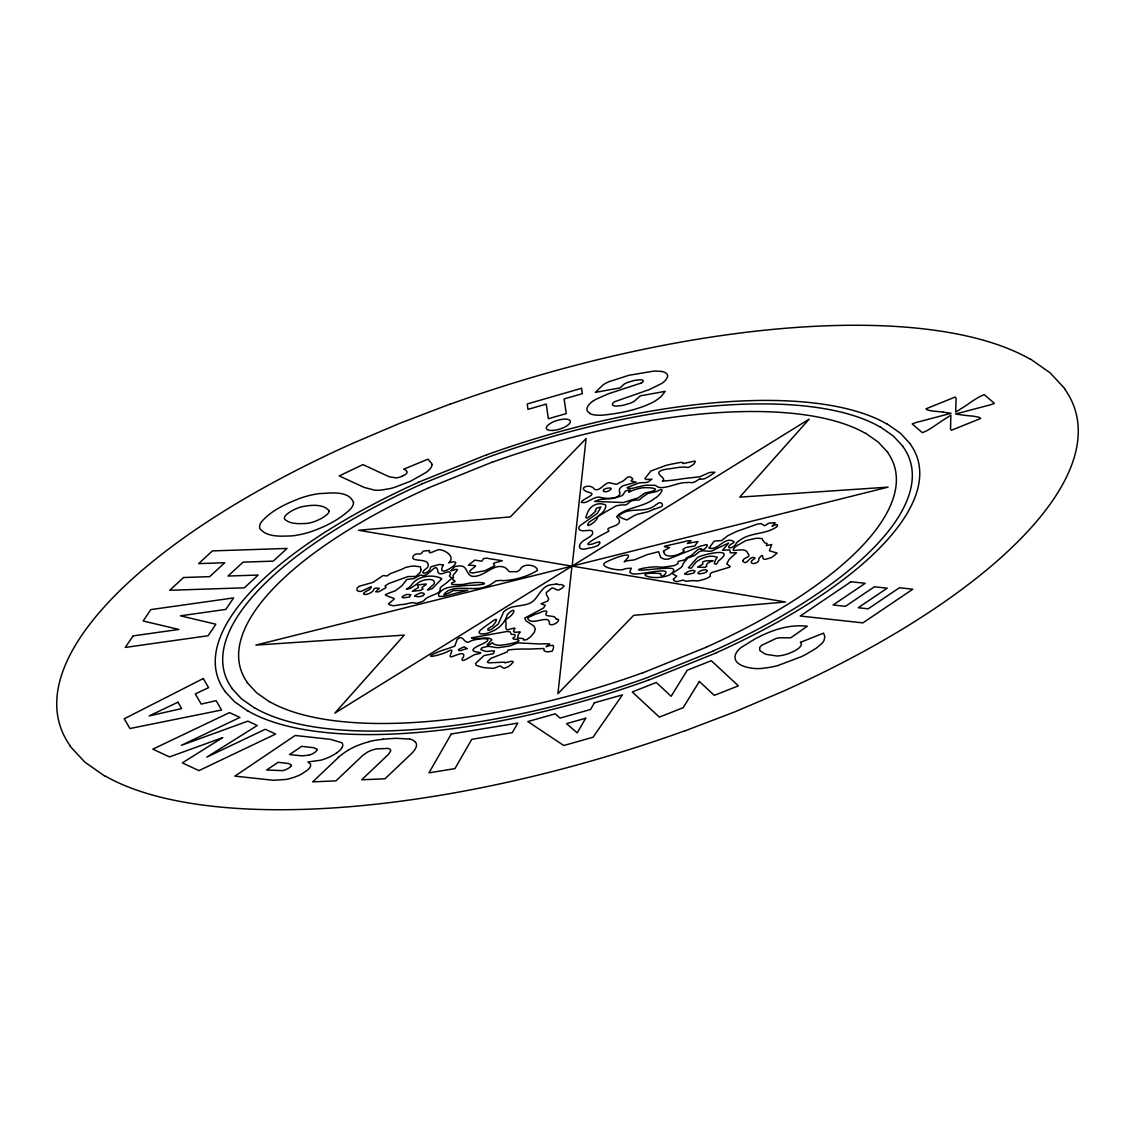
<?xml version="1.0" encoding="UTF-8"?>
<svg xmlns="http://www.w3.org/2000/svg" width="1135" height="1135" viewBox="0 0 1135 1135"><rect width="100%" height="100%" fill="white"/><g stroke="black" fill="none" stroke-linecap="round" stroke-linejoin="round"><path stroke-width="1.5" d="M571.955 566.181L557.909 693.726L633.642 615.354L785.477 601.976L572.139 566.11L586.1 438.521L510.367 516.893L358.532 530.272L571.884 566.138L255.886 645.106L404.273 635.103L334.797 713.163L809.212 419.085L739.736 497.13L888.123 487.128L572.139 566.11M625.03 560.803L624.179 561.868L625.74 561.215A4.583 1.66 -17.3 0 1 626.832 560.846L634.465 559.853L642.594 556.49A39.427 14.258 -17.3 0 1 647.688 554.504L658.655 551.695L660.683 557.54L664.301 559.144L668.189 559.2L701.473 545.779A16.557 5.987 -17.3 0 0 703.728 545.367C711.801 541.892 703.899 551.88 701.387 549.439A10.414 3.76 -17.3 0 1 701.543 548.744L699.188 549.056A8.129 2.937 -17.3 0 0 697.855 549.61L694.223 552.816A23.807 8.612 -17.3 0 1 692.478 554.589L691.527 555.327A7.562 2.738 -17.3 0 1 690.094 556.178L687.115 557.611A3.788 1.376 -17.3 0 0 686.164 558.292C684.873 561.782 676.261 559.626 677.992 563.371A2.54 0.922 -17.3 0 1 677.723 563.854L674.445 565.556L665.323 566.904A59.176 21.395 -17.3 0 1 660.556 567.202C649.844 565.287 620.916 572.735 653.59 569.146A146.897 53.118 -17.3 0 1 660.868 568.621C664.443 568.38 679.014 566.464 671.906 573.104A19.621 7.094 -17.3 0 1 669.068 575.175C651.263 582.184 629.698 571.146 660.726 573.572A11.109 4.015 -17.3 0 0 660.499 574.282L661.733 576.027A1.972 0.709 -17.3 0 0 663.28 575.814C677.027 564.464 635.018 577.048 631.358 573.232A11.123 4.029 -17.3 0 1 629.812 571.856L631.301 568.209L626.775 568.479A17.266 6.243 -17.3 0 0 624.222 569.046C620.987 571.643 598.571 567.386 604.912 562.747C608.814 560.165 635.132 549.468 627.002 558.732A95.524 34.547 -17.3 0 1 625.924 559.867M338.514 757.343L312.692 781.859L335.96 780.866L362.845 755.357L367.556 752.079A13.067 4.724 -17.3 0 1 376.196 748.93L388.156 748.419A12.854 4.653 -17.3 0 1 390.738 750.774L388.581 754.264L361.71 779.788L384.964 778.794L410.785 754.278A45.783 16.557 -17.3 0 0 415.977 747.483A33.468 12.102 -17.3 0 0 415.169 741.808M457.164 639.388L454.851 646.113L447.105 648.894A67.419 24.388 -17.3 0 0 442.99 650.128C416.659 660.002 438.635 656.356 448.85 650.965C456.454 646.794 446.098 659.151 452.397 656.512A23.551 8.512 -17.3 0 1 454.482 655.746C456.994 654.938 465.393 651.036 463.605 656.555A22.189 8.03 -17.3 0 1 462.47 658.215C459.618 665.124 473.295 653.959 476.487 654.214C492.065 650.837 458.54 654.554 480.985 644.567A12.599 4.554 -17.3 0 1 483.141 643.616C497.655 636.139 474.898 638.806 470.543 641.133C464.201 645.9 463.591 633.812 457.93 638.92M654.469 508.863L649.731 511.091A7.349 2.653 -17.3 0 1 647.333 511.942L637.615 514.198A14.003 5.065 -17.3 0 0 634.862 515.276L633.642 515.872A5.491 1.986 -17.3 0 0 632.493 516.624L626.889 520L623.541 518.78A51.529 18.628 -17.3 0 0 621.313 517.815L619.1 516.51L619.483 514.992A2.611 0.951 -17.3 0 1 620.207 514.538C630.947 506.636 645.049 513.644 655.42 505.132A13.464 4.866 -17.3 0 1 657.066 504.139C661.038 499.797 665.635 506.323 659.378 507.444A7.718 2.795 -17.3 0 1 654.98 508.778L654.611 508.835M641.374 382.977L608.488 393.746L595.719 399.421A21.707 7.846 -17.3 0 0 592.654 401.407M547.992 645.389L549.695 643.9L542.686 643.8A19.167 6.938 -17.3 0 1 540.189 643.985L517.759 642.864L510.991 645.517A9.123 3.306 -17.3 0 1 508.835 646.141L498.932 647.631A40.789 14.755 -17.3 0 1 495.825 647.546L489.667 646.453A7.25 2.625 -17.3 0 0 487.255 646.51L484.631 647.035A9.335 3.377 -17.3 0 0 481.524 648.071L480.857 649.589L485.567 651.334A18.515 6.696 -17.3 0 0 487.099 651.433L491.512 650.979A4.611 1.66 -17.3 0 1 493.2 650.852L493.583 650.88A4.242 1.532 -17.3 0 1 494.477 651.164L493.271 653.717L484.021 655.548L475.551 663.493L476.26 665.394L481.921 667.196A78.712 28.46 -17.3 0 0 485.425 667.806L493.271 668.316L496.875 667.266A2.327 0.837 -17.3 0 0 497.201 666.869L497.414 666.77A5.207 1.887 -17.3 0 1 498.293 666.472C501.854 664.599 502.408 670.147 506.21 667.494A8.427 3.05 -17.3 0 0 507.771 666.954L509.998 665.408A68.284 24.686 -17.3 0 0 511.686 663.791L513.361 661.833L512.197 661.35A6.399 2.313 -17.3 0 0 510.651 661.393L504.905 662.883L504.635 662.145L488.646 662.854L487.27 661.989L490.987 658.328L507.09 652.001L508.125 649.972L513.815 649.376A90.573 32.759 -17.3 0 1 528.172 649.106L543.92 648.496L544.062 650.695L546.247 651.632A13.592 4.909 -17.3 0 0 548.29 651.788L552.163 651.22L553.142 649.106A108.79 39.342 -17.3 0 0 553.568 647.432L553.256 645.531A7.278 2.639 -17.3 0 0 552.561 645.318L548.957 645.758A5.774 2.086 -17.3 0 0 547.794 646.269L546.091 646.68L547.368 645.702M402.358 476.132L399.946 477.083A7.037 2.54 -17.3 0 1 396.299 477.892L389.191 476.771L362.973 464.598L339.237 475.905L364.108 487.412L374.536 490.136A24.459 8.839 -17.3 0 0 381.417 490.05L390.099 488.575A28.701 10.385 -17.3 0 0 393.746 487.653L410.657 481.169L426.349 472.288A27.141 9.818 -17.3 0 0 432.009 464.811M418.602 482.176L486.674 454.738M421.738 483.978L488.376 457.121A358.461 129.631 -17.3 0 1 879.98 426.902M428.477 487.851L492.037 462.215M706.523 647.149L642.963 672.785M713.262 651.022L646.624 677.879A358.461 129.631 -17.3 0 1 255.02 708.098M716.398 652.824L648.326 680.262M800.53 642.311L823.57 633.117L824.875 636.721L823.982 640.523A32.787 11.861 -17.3 0 1 822.166 643.162L816.306 648.184L806.857 653.873A78.67 28.446 -17.3 0 1 801.253 656.725L777.73 665.607A36.675 13.265 -17.3 0 1 769.686 667.337A36.178 13.081 -17.3 0 1 763.926 668.089C754.137 670.246 726.783 665.99 737.395 651.093A31.51 11.393 -17.3 0 1 741.07 647.546L755.115 638.849A93.723 33.894 -17.3 0 1 759.301 636.721C774.013 629.357 790.627 624.179 807.24 626.25L790.769 637.813L779.362 637.813A12.372 4.469 -17.3 0 0 775.758 638.579L761.798 645.29A14.386 5.207 -17.3 0 0 759.698 647.617L759.812 650.554L764.125 653.448A85.849 31.042 -17.3 0 0 766.607 654.441L777.135 656.016A19.55 7.065 -17.3 0 0 779.858 655.746L782.838 655.235A15.45 5.59 -17.3 0 0 787.775 653.859L791.691 652.299A17.351 6.271 -17.3 0 0 799.125 647.886A16.5 5.973 -17.3 0 0 801.31 644.581L801.338 644.467A24.544 8.867 -17.3 0 0 800.445 642.339M450.311 404.017L400.102 423.171L351.623 443.813A530.882 191.985 -17.3 0 0 70.498 746.248M684.689 730.983L734.898 711.829L783.377 691.187A530.882 191.985 -17.3 0 0 1064.502 388.752M308.578 755.215L301.839 755.839L289.553 754.576L301.754 746.333L313.856 747.738L316.977 749.327M452.156 577.828C449.474 580.496 446.466 583.163 441.302 586.696A51.642 18.671 -17.3 0 0 440.11 588.143C441.558 595.081 427.654 594.669 423.695 600.869A17.805 6.441 -17.3 0 1 421.369 601.89L416.431 603.38L412.658 602.6A2.27 0.823 -17.3 0 0 411.636 602.742L403.492 604.515A21.537 7.789 -17.3 0 1 401.889 604.444L393.618 605.778L389.929 604.983A19.465 7.037 -17.3 0 1 388.525 603.82C397.193 596.357 395.675 600.103 385.333 595.024A2.398 0.865 -17.3 0 1 386.326 594.144L395.363 590.711L401.676 585.93A152.459 55.133 -17.3 0 0 403.152 584.227L406.685 579.531L412.998 578.708A3.746 1.362 -17.3 0 0 414.261 578.368L419.241 575.658A3.462 1.248 -17.3 0 1 420.929 575.048C428.477 578.978 436.493 559.697 437.84 571.6A13.592 4.909 -17.3 0 0 438.309 572.735C441.572 576.708 450.07 568.011 450.581 573.955A9.165 3.32 -17.3 0 1 450.297 574.551L449.8 575.218A8.555 3.093 -17.3 0 0 449.403 575.956L450.623 577.304A21.068 7.619 -17.3 0 0 452.099 577.828L452.141 577.828M473.38 572.877L485.241 570.664L492.519 566.876A6.427 2.327 -17.3 0 1 493.966 566.266L494.732 565.67L493.441 563.854L494.051 563.102L502.323 560.747L488.759 558.59A11.449 4.143 -17.3 0 0 487.426 558.179L483.581 558.477L481.808 561.215L474.77 560.122L468.415 565.187L474.558 565.485A4.88 1.759 -17.3 0 1 475.537 565.911C474.7 567.699 465.222 572.366 472.486 573.005M382.325 739.339L383.19 739.254M556.235 619.015L554.831 617.199A7.349 2.653 -17.3 0 0 553.766 616.617L547.07 615.624A13.932 5.037 -17.3 0 1 546.063 614.844L545.85 614.347A5.476 1.986 -17.3 0 1 546.006 613.68C549.425 609.069 542.005 611.368 539.99 612.687A51.458 18.614 -17.3 0 1 535.493 614.163L527.718 617.724A2.611 0.951 -17.3 0 0 527.647 618.121C530.655 626.917 549.737 613.51 549.425 623.143A13.45 4.866 -17.3 0 0 549.34 624.009C551.34 626.421 558.831 622.675 558.647 619.809A7.704 2.781 -17.3 0 0 556.249 619.001M556.59 584.114L559.413 584.681A6.058 2.199 -17.3 0 0 560.52 584.539L560.577 584.539A24.715 8.938 -17.3 0 1 562.407 584.922L564.18 586.057L561.981 588.171A13.223 4.781 -17.3 0 1 559.938 589.377A11.932 4.313 -17.3 0 1 558.306 590.157L555.951 589.604A31.709 11.463 -17.3 0 0 555.029 588.753L552.192 587.873L546.361 592.442L546.389 594.655L548.702 598.755L548.035 600.557A4.129 1.49 -17.3 0 1 546.673 601.507L541.125 603.777L545.24 605.338L543.594 607.963L524.696 618.121L525.931 620.802L534.046 626.08L535.323 629.074L534.202 632.45L530.74 636.65L526.654 639.714L523.561 640.069A2.809 1.007 -17.3 0 1 523.902 639.317L522.838 638.523A20.941 7.576 -17.3 0 1 521.674 638.395A5.632 2.043 -17.3 0 0 520.398 638.338L517.418 638.111L518.312 634.678A42.974 15.535 -17.3 0 1 520.227 632.11L519.844 631.798A9.818 3.547 -17.3 0 1 515.148 632.167C510.126 632.011 519.035 626.293 512.211 628.62A16.77 6.058 -17.3 0 0 510.381 629.003C503.443 632.223 507.061 624.619 505.586 620.93A12.513 4.526 -17.3 0 1 506.352 619.171C515.787 613.723 516.723 605.125 507.331 614.503C505.302 622.491 498.421 629.414 490.519 631.968C485.624 634.848 473.153 635.174 482.517 628.464A39.711 14.358 -17.3 0 1 485.695 626.038L486.787 625.3A69.717 25.211 -17.3 0 0 489.611 623.356C499.329 615.667 497.102 620.49 492.647 626.109A9.988 3.618 -17.3 0 0 491.143 626.704L487.894 628.733L488.05 630.365L491.469 629.386L498.237 624.037L503.727 611.765A14.457 5.235 -17.3 0 1 506.99 609.396L508.225 608.715A15.62 5.647 -17.3 0 1 511.984 607.026L524.342 604.912A11.832 4.285 -17.3 0 0 527.832 603.99C538.983 600.982 539.409 584.951 552.944 584.539A7.931 2.866 -17.3 0 1 556.59 584.114M942.844 412.09L951.045 413.296L920.102 421.468A19.252 6.966 -17.3 0 0 916.144 422.49L912.171 423.908L922.329 432.662A22.161 8.016 -17.3 0 0 927.735 430.208L933.722 426.533A242.039 87.523 -17.3 0 1 942.192 420.716L950.86 415.197L950.591 427.384A19.281 6.98 -17.3 0 0 950.52 428.959L951.428 430.264L980.697 418.46A22.161 8.016 -17.3 0 0 978.1 417.042L972.823 416.105A241.954 87.494 -17.3 0 1 963.757 415.211L955.571 414.005L986.499 405.833A19.338 6.994 -17.3 0 0 990.458 404.812L994.416 403.393L984.258 394.639A22.246 8.044 -17.3 0 0 978.867 397.108L972.879 400.769A241.954 87.494 -17.3 0 1 964.409 406.585L955.741 412.119L956.01 399.917A19.309 6.98 -17.3 0 0 956.096 398.357L955.188 397.037L925.905 408.855A22.232 8.044 -17.3 0 0 928.515 410.26L933.779 411.196A242.039 87.523 -17.3 0 1 942.844 412.09M661.435 371.443L656.2 371.088A30.049 10.868 -17.3 0 0 653.419 371.173L628.79 375.302L608.644 381.828A23.055 8.342 -17.3 0 0 603.224 384.765L595.322 392.384L620.121 387.872L623.938 384.297A10.258 3.717 -17.3 0 1 628.081 382.282L633.472 380.693A23.565 8.527 -17.3 0 1 635.416 380.282L640.665 379.7A6.952 2.511 -17.3 0 1 641.516 379.799A8.399 3.036 -17.3 0 1 641.984 379.899A6.484 2.341 -17.3 0 1 643.176 381.374A4.838 1.745 -17.3 0 1 641.346 382.963M409.636 739.084L397.094 738.332A82.245 29.737 -17.3 0 0 394.086 738.431A119.643 43.272 -17.3 0 0 383.176 739.254M700.394 479.211L703.544 478.998A7.292 2.639 -17.3 0 0 704.764 478.644L708.949 476.402A109.911 39.753 -17.3 0 0 711.815 474.529L714.908 472.259L711.574 472.245A13.606 4.923 -17.3 0 0 708.907 472.756L699.983 476.728L682.972 478.7A89.254 32.277 -17.3 0 1 665.89 480.843L664.131 480.942A52.423 18.954 -17.3 0 1 662.301 481.027C668.728 477.934 648.34 472.359 666.614 469.124C673.665 468.556 680.858 466.215 687.399 467.393A6.399 2.313 -17.3 0 0 689.115 467.194L693.4 464.47A68.185 24.658 -17.3 0 0 694.705 462.867L695.244 461.463A8.399 3.036 -17.3 0 0 694.535 461.094L683.341 463.577A5.207 1.887 -17.3 0 1 682.901 463.392L682.859 463.307A2.327 0.837 -17.3 0 0 683.27 462.91L681.213 462.3L671.154 464.187A78.783 28.488 -17.3 0 0 665.89 465.463L650.894 470.982L644.921 478.573L646.127 479.509L651.93 479.154L648.184 481.907A4.242 1.532 -17.3 0 1 646.595 482.375L646.099 482.474A4.597 1.66 -17.3 0 1 644.41 482.602L640.225 482.801A18.529 6.696 -17.3 0 0 638.253 483.184L627.045 487.61A9.35 3.377 -17.3 0 0 628.535 488.305L630.507 488.476A7.25 2.625 -17.3 0 0 633.188 488.135L642.495 485.851A40.86 14.769 -17.3 0 1 646.241 485.241L654.696 485.312A9.137 3.306 -17.3 0 1 655.916 485.681C661.804 491.583 677.581 481.921 686.562 482.602A19.181 6.938 -17.3 0 1 689.101 482.389C694.322 484.021 697.841 479.481 699.955 478.7A5.803 2.1 -17.3 0 0 700.238 479.098M1030.58 359.128L1050.187 372.89L1064.8 388.638M886.917 423.781L900.438 433.258L910.525 444.125M880.178 426.817L893.415 436.095L903.276 446.736M865.707 433.315L878.334 442.168L887.754 452.326M269.293 701.685L256.666 692.832L247.246 682.674M254.822 708.183L241.585 698.905L231.724 688.264M248.083 711.219L234.562 701.742L224.475 690.874M104.42 775.872L84.813 762.11L70.2 746.362M409.749 739.027A32.135 11.62 -17.3 0 1 415.07 741.85M369.003 741.566A37.781 13.663 -17.3 0 1 382.254 739.424M348.005 750.306A31.496 11.393 -17.3 0 1 368.974 741.779M338.386 757.343A55.558 20.09 -17.3 0 1 348.09 750.32M317.005 749.327A8.427 3.05 -17.3 0 1 315.7 751.711L315.119 752.179A11.634 4.214 -17.3 0 1 314.111 752.874L313.416 753.3A7.86 2.837 -17.3 0 1 308.578 755.229M336.527 752.973A30.546 11.052 -17.3 0 1 334.499 754.307L330.682 756.435A20.246 7.321 -17.3 0 1 323.22 759.471A18.302 6.626 -17.3 0 1 320.552 760.223L307.925 761.996L310.38 764.039A17.394 6.285 -17.3 0 1 310.664 765.444A20.09 7.264 -17.3 0 1 307.315 770.254L301.584 774.042A20.387 7.378 -17.3 0 1 293.809 777.376L289.397 778.695A20.714 7.491 -17.3 0 1 285.963 779.461L273.436 780.284L234.902 776.127L295.171 735.466L329.888 739.296A78.428 28.361 -17.3 0 1 331.15 739.523L341.848 742.758A24.587 8.896 -17.3 0 1 342.146 747.426M342.202 747.412A25.211 9.123 -17.3 0 1 336.499 752.973M431.91 464.825A30.659 11.08 -17.3 0 0 431.853 463.662L428.037 459.15L403.762 469.181A45.428 16.429 -17.3 0 1 406.259 470.67L406.741 471.224A9.931 3.589 -17.3 0 1 406.231 473.806A8.427 3.05 -17.3 0 1 402.301 476.09M661.421 371.443A23.778 8.598 -17.3 0 1 665.422 372.72A24.105 8.711 -17.3 0 1 667.38 377.345L665.635 380.097A21.196 7.661 -17.3 0 1 661.861 383.375L649.518 389.504L614.489 401.776A7.888 2.852 -17.3 0 0 613.184 405.535L614.546 405.961A10.002 3.618 -17.3 0 0 616.518 406.117L621.526 405.564A23.75 8.583 -17.3 0 0 623.839 405.096L629.84 403.351A13.379 4.838 -17.3 0 0 634.153 401.379L640.225 395.874L665.238 391.348L661.223 396.399A33.284 12.031 -17.3 0 1 653.533 401.946C637.813 409.976 619.994 413.367 602.543 415.169A35.894 12.982 -17.3 0 1 598.712 415.24L597.833 415.211A29.595 10.697 -17.3 0 1 589.845 413.551M590.243 413.367A27.651 10.002 -17.3 0 1 592.427 401.407M642.921 672.715A341.876 123.63 -17.3 0 1 269.463 701.6M887.556 452.397A341.876 123.63 -17.3 0 1 706.438 647.106M492.079 462.285A341.876 123.63 -17.3 0 1 865.537 433.4M247.444 682.603A341.876 123.63 -17.3 0 1 428.562 487.894M648.284 680.191A366.194 132.426 -17.3 0 1 248.281 711.134M910.313 444.211A366.194 132.426 -17.3 0 1 716.313 652.767M486.716 454.809A366.194 132.426 -17.3 0 1 886.719 423.866M224.687 690.789A366.194 132.426 -17.3 0 1 418.687 482.233M903.077 446.807A358.461 129.631 -17.3 0 1 713.163 650.965M231.923 688.193A358.461 129.631 -17.3 0 1 421.837 484.035M684.618 730.883A530.882 191.985 -17.3 0 1 104.704 775.744M450.382 404.117A530.882 191.985 -17.3 0 1 1030.296 359.256M579.474 546.417L580.07 548.333L582.028 549.113A7.931 2.866 -17.3 0 0 585.376 548.999L589.774 547.879A6.086 2.199 -17.3 0 1 590.767 547.85L590.838 547.85A24.686 8.924 -17.3 0 0 593.719 547.098L598.031 545.509L599.748 543.424A13.209 4.781 -17.3 0 0 599.791 542.374A11.946 4.327 -17.3 0 0 599.493 541.736L595.662 542.771A31.666 11.449 -17.3 0 1 592.867 543.906C576.211 547.879 606.416 532.386 608.488 531.435A4.129 1.49 -17.3 0 0 608.814 530.57C602.77 526.441 627.655 526.91 616.603 516.709C624.491 507.231 644.623 507.345 654.909 498.123C657.732 497.556 666.557 486.943 658.995 490.178A2.823 1.021 -17.3 0 0 658.413 490.689L655.576 491.781A20.927 7.576 -17.3 0 0 653.959 492.136A5.632 2.029 -17.3 0 1 652.37 492.406L647.957 493.413L642.069 497.442A43.485 15.734 -17.3 0 0 639.686 499.627L638.622 500.053A9.832 3.547 -17.3 0 0 633.954 500.393C629.414 500.024 627.868 505.983 623.427 504.99A16.826 6.086 -17.3 0 1 622.108 504.834L616.376 505.742L600.344 514.964A12.499 4.526 -17.3 0 0 597.705 516.865C597.308 521.802 583.191 530.045 589.008 522.299C594.811 517.886 606.36 512.906 605.735 505.075C599.862 502.067 592.2 504.408 588.852 510.083A39.711 14.358 -17.3 0 0 587.632 512.367L587.405 513.048A69.646 25.183 -17.3 0 1 586.781 514.808C582.596 523.817 595.052 511.644 595.818 511.119A10.002 3.618 -17.3 0 1 595.279 510.693L596.499 508.21L600.982 506.962L597.393 513.29L579.815 525.846A14.471 5.235 -17.3 0 0 578.836 528.045L578.893 528.626A15.62 5.647 -17.3 0 0 579.843 529.96L582.383 530.84L589.888 530.329A11.832 4.27 -17.3 0 1 592.03 530.84C596.201 537.181 579.73 539.125 579.474 546.417M420.943 569.798L420.688 571.189A27.396 9.903 -17.3 0 1 419.737 572.948L415.637 576.452L407.962 576.566L388.837 583.518L384.978 586L386.028 587.334L385.432 588.043L378.593 591.846L375.713 591.803L379.289 588.313L375.572 588.129A2.27 0.823 -17.3 0 0 374.039 588.952L373.301 590.498A11.563 4.185 -17.3 0 1 372.436 591.477C367.414 596.003 357.184 595.308 369.003 589.874A17.238 6.228 -17.3 0 0 370.492 588.497L371.301 586.696L361.228 591.335A8.073 2.923 -17.3 0 1 359.625 591.42L357.468 590.796A19.976 7.221 -17.3 0 1 356.929 590.03L357.227 587.802L359.412 586.213L373.004 582.369L383.105 575.516L387.021 575.956L390.596 573.558L402.017 569.245A24.7 8.938 -17.3 0 0 403.351 568.578L404.94 567.77A2.738 0.993 -17.3 0 1 406.188 567.287L410.118 566.436A20.331 7.349 -17.3 0 1 414.02 566.01L420.404 566.791L420.943 569.798M422.787 589.037L420.674 590.384L412.218 591.292L418.446 587.561L417.524 584.993L425.554 584.028A4.256 1.532 -17.3 0 1 426.334 584.241L421.979 587.547L422.787 589.037M451.12 570.607L453.759 570.224A10.442 3.774 -17.3 0 0 455.007 569.444L457.079 569.429A8.101 2.923 -17.3 0 1 457.476 569.855L455.107 572.976A23.835 8.626 -17.3 0 0 453.532 574.721L453.12 575.431A7.548 2.724 -17.3 0 0 453.021 576.183L453.518 577.36A3.802 1.376 -17.3 0 1 453.248 577.985C449.999 580.779 459.703 580.538 452.085 582.681A2.54 0.922 -17.3 0 0 451.602 583.064L451.914 584.497L459.647 584.624A59.162 21.395 -17.3 0 0 464.485 584.227C480.502 580.056 498.081 584.724 468.528 585.376A146.585 53.005 -17.3 0 0 461.264 585.901C453.816 586.852 444.665 586.298 439.486 592.768A19.621 7.094 -17.3 0 0 438.507 594.712L439.032 596.513L444.168 596.258L467.748 590.313L452.879 590.611L451.361 591.562A11.066 4.001 -17.3 0 1 450.155 592.342L445.204 594.541A1.972 0.709 -17.3 0 1 443.856 594.541C452.227 583.021 473.295 592.115 485.766 586.582A11.123 4.029 -17.3 0 0 490.32 584.766L496.038 580.808L500.677 580.425A17.266 6.243 -17.3 0 1 502.465 580.666C513.9 580.382 527.732 576.637 537.437 570.423C537.337 564.847 523.377 562.62 520.241 569.273A95.482 34.532 -17.3 0 0 519.163 570.394L516.638 571.927A4.568 1.66 -17.3 0 0 516.141 571.657L509.402 571.714L506.905 569.132A39.399 14.244 -17.3 0 0 505.103 567.642C493.697 562.151 484.163 577.914 472.018 576.24C466.726 575.374 467.166 566.095 461.108 566.024A16.571 5.987 -17.3 0 1 459.363 565.911L454.936 566.45L451.12 570.607M663.776 552.021C664.769 559.257 679.964 555.37 684.206 550.901L682.788 549.751L685.157 547.893A4.88 1.759 -17.3 0 1 687.143 547.254L694.79 545.963L697.968 541.523L687.299 543.481L691.031 540.629L687.214 540.884A11.449 4.143 -17.3 0 0 684.859 541.565L664.911 546.148L664.344 546.616L669.607 547.567L663.251 551.199A6.427 2.327 -17.3 0 1 663.691 551.667L663.776 552.021M673.41 579.261L673.552 579.928A17.82 6.441 -17.3 0 0 674.133 580.737L676.758 581.688L682.688 580.198A2.27 0.823 -17.3 0 1 683.554 580.212L685.483 581.219L689.328 580.95A21.522 7.775 -17.3 0 0 691.3 580.638L698.068 580.879L703.927 579.389A19.465 7.037 -17.3 0 0 707.928 577.828L710.34 576.325L710.099 574.225L711.432 572.636L729.479 567.23A2.398 0.865 -17.3 0 0 730.117 566.379L726.726 563.854L729.209 559.356A152.331 55.09 -17.3 0 1 730.983 557.625L736.487 552.773L730.897 552.83A3.746 1.362 -17.3 0 1 730.16 552.617L729.947 550.291A3.462 1.248 -17.3 0 0 729.237 549.865L722.47 550.319L728.67 543.055L716.852 548.531A13.577 4.909 -17.3 0 1 714.014 549.922C708.595 553.653 702.324 547.85 697.415 553.242A9.179 3.32 -17.3 0 0 696.549 553.866L695.528 554.745A8.555 3.093 -17.3 0 1 694.719 555.341L690.577 557.086A21.097 7.633 -17.3 0 1 687.81 557.909C686.334 560.392 683.086 562.18 682.178 566.408A51.529 18.628 -17.3 0 1 680.603 567.883L672.913 572.962L672.998 574.168L676.744 576.012L673.41 579.261M717.207 557.384L716.554 558.406A11.222 4.058 -17.3 0 0 715.646 559.512L714.369 563.017A9.945 3.604 -17.3 0 0 714.596 563.712L715.958 564.294L717.377 563.116A25.949 9.378 -17.3 0 1 718.568 560.846C737.083 546.786 704.126 553.994 697.954 557.299A11.08 4.001 -17.3 0 0 696.989 558.08L688.406 567.699L690.676 568.224A2.029 0.738 -17.3 0 0 691.598 567.869L695.684 562.52A12.23 4.426 -17.3 0 1 696.337 561.868C702.054 557.782 710.453 554.291 717.207 557.384M443.288 565.116C433.967 582 470.472 556.831 448.538 562.846C455.944 557.001 445.587 550.248 439.628 549.666C437.145 548.971 427.186 556.022 429.683 550.915A2.398 0.865 -17.3 0 0 429.385 550.588L423.809 550.986A2.412 0.88 -17.3 0 0 422.83 551.426C420.631 556.519 417.056 551.851 413.651 555.512C408.26 563.201 429.598 556.888 428.179 565.911A18.784 6.796 -17.3 0 1 427.171 567.883C416.119 575.587 429.81 574.225 430.505 567.457A3.916 1.419 -17.3 0 1 431.683 566.592L439.671 564.393L443.288 565.116M581.404 502.323C587.249 504.635 594.343 494.747 601.479 497.612C606.601 498.989 620.661 498.946 619.951 492.505A12.613 4.554 -17.3 0 1 619.384 491.753L619.526 488.717L622.377 485.993L636.153 482.134L631.046 480.928L632.848 478.8L630.351 476.828L627.839 477.041L625.399 479.069A22.232 8.03 -17.3 0 1 623.37 480.8L616.589 484.305L611.212 483.255A23.594 8.527 -17.3 0 1 610.346 482.701C604.572 481.822 600.557 491.725 594.499 489.426C591.647 483.255 576.935 487.213 586.681 491.639A67.376 24.36 -17.3 0 0 588.952 492.377C598.443 494.477 582.326 498.549 581.404 502.323M742.985 561.002C746.404 566.791 749.611 555.114 754.704 557.796A2.27 0.823 -17.3 0 1 754.789 558.491L752.505 560.151A11.577 4.185 -17.3 0 0 751.483 561.144C749.526 565.585 760.464 563.286 758.705 558.76A17.238 6.228 -17.3 0 1 759.783 557.413C764.919 551.965 760.975 559.754 764.649 559.229A8.073 2.923 -17.3 0 0 766.295 559.087L770.055 558.023A19.976 7.221 -17.3 0 0 772.254 557.058L777.149 553.071L769.374 550.773L771.729 544.488L766.324 545.609L767.104 543.41L765.118 543.112L762.763 540.246A24.615 8.896 -17.3 0 1 762.564 539.692L762.408 539.011A2.724 0.993 -17.3 0 0 761.954 538.643L759.173 538.288A20.317 7.349 -17.3 0 0 755.569 538.401L745.979 540.544L737.367 545.396A27.396 9.903 -17.3 0 0 734.898 547.254C727.634 554.859 745.738 545.311 747.752 553.355C752.363 557.739 742.787 557.072 742.985 561.002M709.176 547.907C717.547 551.511 725.137 535.266 734.104 541.835A3.902 1.419 -17.3 0 1 733.707 542.644C722.215 548.914 733.494 550.22 736.658 542.601A18.798 6.796 -17.3 0 1 739.509 540.501C750.533 531.932 766.763 534.784 777.347 526.299C778.624 520.795 766.792 531.095 775.12 523.036A2.426 0.88 -17.3 0 0 774.893 522.696L769.303 523.093A2.398 0.865 -17.3 0 0 768.281 523.533L764.635 525.718L761.046 523.618L757.726 523.987L736.714 531.407L727.918 535.635L721.69 540.544L714.185 541.111L709.176 547.907M706.566 566.251L705.346 567.386L697.557 567.145L702.764 564.251L702.551 562.251L704.353 561.243A4.242 1.532 -17.3 0 1 705.672 560.889C722.881 560.165 704.693 560.874 706.566 566.251M353.524 502.55L353.496 503.089A36.632 13.251 -17.3 0 1 350.559 508.962C339.72 519.504 325.745 526.47 311.6 531.492A38.576 13.946 -17.3 0 1 291.837 535.89C281.296 536.188 267.307 537.593 259.943 528.683A37.569 13.592 -17.3 0 1 259.745 525.519A37.228 13.464 -17.3 0 1 261.433 521.901C271.492 510.253 286.219 503.628 300.321 498.18A38.491 13.918 -17.3 0 1 318.892 493.626C329.618 493.271 348.871 489.923 353.524 502.55M329.136 510.892L329.036 511.658A16.202 5.859 -17.3 0 1 327.064 514.524L323.447 517.234A25.679 9.293 -17.3 0 1 320.992 518.667L315.885 521.05A15.635 5.647 -17.3 0 1 309.685 522.937A13.606 4.923 -17.3 0 1 306.932 523.434C299.597 523.689 289.851 524.597 284.431 518.894A15.62 5.647 -17.3 0 1 284.374 517.801L284.474 517.418A16.401 5.93 -17.3 0 1 286.502 514.538L289.453 512.268A24.715 8.938 -17.3 0 1 291.752 510.863L295.809 508.835A16.117 5.831 -17.3 0 1 301.882 506.735C310.423 505.061 323.319 503.486 329.136 510.892M423.88 594.3L423.213 595.733L420.461 596.442A11.988 4.327 -17.3 0 1 418.177 596.74L414.545 596.13A18.614 6.725 -17.3 0 1 415.921 594.981L420.262 593.052A9.506 3.433 -17.3 0 1 421.809 592.81L423.823 593.307A28.29 10.229 -17.3 0 1 423.88 594.3M513.219 638.04L513.204 638.239A12.939 4.682 -17.3 0 0 513.361 639.019C530.045 640.693 504.479 645.148 499.499 645.333A24.161 8.739 -17.3 0 1 496.662 644.964A22.274 8.058 -17.3 0 1 493.356 643.715L492.377 642.708A9.279 3.348 -17.3 0 1 492.079 643.19L488.745 644.935A7.037 2.554 -17.3 0 1 487.085 644.836L491.725 640.012A3.972 1.433 -17.3 0 0 491.781 639.53L489.27 638.324A22.842 8.257 -17.3 0 0 486.191 637.941L473.919 638.835L471.436 637.827L507.231 631.443L510.239 631.94L511.403 634.479L514.921 634.394L514.949 636.451L513.219 638.04M410.686 594.712L409.494 597.067L403.18 597.833A4.512 1.632 -17.3 0 1 402.301 597.45L402.116 596.925A9.236 3.348 -17.3 0 1 403.095 596.074L406.741 594.399L410.686 594.712M603.394 490.746C604.856 494.534 617.071 486.745 607.608 488.178A4.171 1.504 -17.3 0 0 606.26 488.447L603.891 489.384A20.756 7.505 -17.3 0 0 603.451 490.448L603.394 490.746M406.514 589.235L409.579 588.654A9.96 3.604 -17.3 0 0 411.239 587.831L416.885 584.014A11.236 4.058 -17.3 0 0 418.134 582.865C421.61 579.616 436.18 576.835 434.265 583.702A12.244 4.426 -17.3 0 1 433.683 584.341L427.526 589.831A2.029 0.738 -17.3 0 0 427.867 590.101L432.293 588.611L441.245 579.446A11.095 4.015 -17.3 0 0 441.728 578.694C433.428 573.87 416.46 575.53 410.842 585.986A25.921 9.378 -17.3 0 1 407.564 588.412L406.514 589.235M694.762 571.104L694.464 571.955A18.557 6.711 -17.3 0 1 693.698 573.062L688.264 574.338A11.974 4.327 -17.3 0 1 686.235 574.353L684.547 573.955L686.703 572.423A28.347 10.258 -17.3 0 1 688.775 571.274L692.095 570.394A9.491 3.433 -17.3 0 1 693.4 570.423L694.762 571.104M707.176 570.607L706.963 571.203A9.264 3.348 -17.3 0 1 706.31 572.04L705.062 572.664A4.512 1.632 -17.3 0 1 703.274 573.246C690.86 575.97 703.714 567.188 707.176 570.607M642.779 494.519L638.168 497.868L623.37 502.535L594.584 501.415L599.734 499.542L612.091 498.535A22.856 8.271 -17.3 0 0 616.418 497.584L621.753 495.768A3.972 1.433 -17.3 0 0 622.661 495.229L625.314 491.214L626.988 490.419A7.065 2.554 -17.3 0 1 629.088 490.036L630.365 490.263L629.428 491.512A9.279 3.362 -17.3 0 1 628.634 492.079L631.968 490.689A22.274 8.058 -17.3 0 1 638.281 488.703A24.161 8.739 -17.3 0 1 642.297 487.795C654.526 487.099 662.826 489.611 645.645 492.789A12.911 4.668 -17.3 0 0 643.871 493.725L642.779 494.519M466.896 648.582L460.2 650.653A4.157 1.504 -17.3 0 1 459.207 650.554L458.356 649.873A20.756 7.505 -17.3 0 1 459.973 648.709L464.286 646.808L466.896 648.582M594.357 702.806L590.611 709.474L560.023 718.1L555.285 713.816L527.86 721.548L563.726 745.511L593.009 737.268L622.448 694.875L594.357 702.806M451.276 733.976L428.959 772.85L454.936 768.608L471.763 739.311L512.282 732.685L517.773 723.108L451.276 733.976M585.688 718.242L577.233 732.869L566.535 723.648L585.688 718.242M699.33 681.468L683.185 707.673L659.336 717.107L632.28 691.967L656.3 682.476L671.14 696.28L687.242 670.232L711.319 660.712L738.36 685.852L714.298 695.372L699.33 681.468M133.093 635.898L125.318 647.418L208.074 635.742L215.849 624.222L180.408 615.823L225.851 609.41L233.597 597.918L150.856 609.594L143.138 621.001L178.876 629.443L133.093 635.898M290.631 766.522L289.411 767.586A13.01 4.71 -17.3 0 1 288.418 768.267L287.041 769.062A7.221 2.611 -17.3 0 1 282.87 770.637L266.654 770.027L278.089 762.309L288.503 763.514L291.326 764.933A7.236 2.611 -17.3 0 1 290.631 766.522M183.558 577.516L169.711 590.299L244.323 587.817L258.184 575.048L227.993 576.041L243.074 562.137L273.251 561.144L287.041 548.432L212.415 550.901L198.625 563.613L224.744 562.747L209.677 576.651L183.558 577.516M851.023 581.744L800.232 616.021L862.898 622.874L912.795 589.207L899.417 587.746L868.176 608.814L858.216 607.736L887.187 588.185L874.404 586.781L845.433 606.331L833.09 604.983L865.225 583.291L851.023 581.744M222.588 737.665L182.338 762.89L198.951 770.622L275.621 734.061L265.278 729.252L206.811 757.116L257.248 725.506L247.884 721.151L181.43 745.298L239.896 717.433L229.525 712.596L152.842 749.157L169.498 756.917L222.588 737.665M203.264 678.531L124.268 718.781L129.915 728.528L221.538 710.028L216.104 700.664L201.207 704.097L195.291 693.911L208.57 687.668L203.264 678.531M177.968 702.196L149.139 715.944L181.657 708.581L177.968 702.196M581.546 388.284L527.193 403.975L527.974 409.366L546.219 404.088L548.375 418.744L566.251 413.58L564.095 398.938L582.326 393.675L581.546 388.284M552.702 430.449A12.485 4.512 -17.3 0 0 570.352 421.44A12.485 4.512 -17.3 0 0 552.036 422.49A12.485 4.512 -17.3 0 0 552.702 430.449"/></g></svg>
